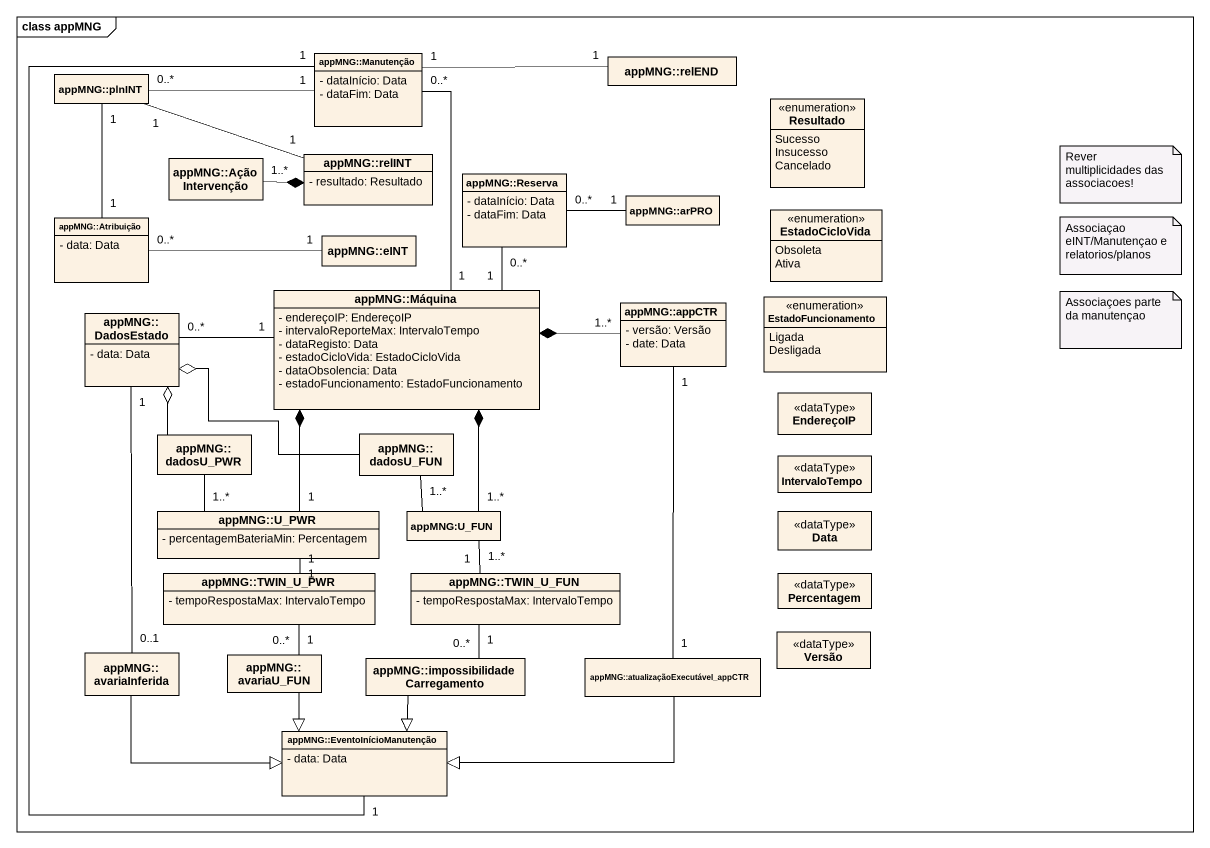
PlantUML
@startuml
mainframe class appMNG
hide circle
hide empty members
skinparam classAttributeIconSize 0
class "appMNG::Manutenção" as appMNG_Manutenção {
  - dataInício: Data
  - dataFim: Data
}
class "appMNG::relEND" as appMNG_relEND
class "appMNG::plnINT" as appMNG_plnINT
enum Resultado {
  Sucesso
  Insucesso
  Cancelado
}
class "appMNG::AçãoIntervenção" as appMNG_AçãoIntervenção
class "appMNG::relINT" as appMNG_relINT {
  - resultado: Resultado
}
class "appMNG::Reserva" as appMNG_Reserva {
  - dataInício: Data
  - dataFim: Data
}
class "appMNG::arPRO" as appMNG_arPRO
enum EstadoCicloVida {
  Obsoleta
  Ativa
}
class "appMNG::Atribuição" as appMNG_Atribuição {
  - data: Data
}
class "appMNG::eINT" as appMNG_eINT
class "appMNG::Máquina" as appMNG_Máquina {
  - endereçoIP: EndereçoIP
  - intervaloReporteMax: IntervaloTempo
  - dataRegisto: Data
  - estadoCicloVida: EstadoCicloVida
  - dataObsolencia: Data
  - estadoFuncionamento: EstadoFuncionamento
}
class "appMNG::appCTR" as appMNG_appCTR {
  - versão: Versão
  - date: Data
}
enum EstadoFuncionamento {
  Ligada
  Desligada
}
class "appMNG::DadosEstado" as appMNG_DadosEstado {
  - data: Data
}
class EndereçoIP <<dataType>>
class "appMNG::dadosU_PWR" as appMNG_dadosU_PWR
class "appMNG::dadosU_FUN" as appMNG_dadosU_FUN
class IntervaloTempo <<dataType>>
class "appMNG::U_PWR" as appMNG_U_PWR {
  - percentagemBateriaMin: Percentagem
}
class "appMNG:U_FUN" as appMNG_U_FUN
class Data <<dataType>>
class "appMNG::TWIN_U_PWR" as appMNG_TWIN_U_PWR {
  - tempoRespostaMax: IntervaloTempo
}
class "appMNG::TWIN_U_FUN" as appMNG_TWIN_U_FUN {
  - tempoRespostaMax: IntervaloTempo
}
class Percentagem <<dataType>>
class Versão <<dataType>>
class "appMNG::avariaInferida" as appMNG_avariaInferida
class "appMNG::avariaU_FUN" as appMNG_avariaU_FUN
class "appMNG::impossibilidadeCarregamento" as appMNG_impossibilidadeCarreg
class "appMNG::atualizaçãoExecutável_appCTR" as appMNG_atualizaçãoExecutável
class "appMNG::EventoInícioManutenção" as appMNG_EventoInícioManutençã {
  - data: Data
}
appMNG_Manutenção "1" -right- "1" appMNG_relEND
appMNG_Manutenção "1" -left- "0..*" appMNG_plnINT
appMNG_Manutenção "0..*" -- "1" appMNG_Máquina
appMNG_plnINT "1" -right- "1" appMNG_relINT
appMNG_plnINT "1" -- "1" appMNG_Atribuição
appMNG_AçãoIntervenção "1..*" -right-* appMNG_relINT
appMNG_Reserva "0..*" -- "1" appMNG_Máquina
appMNG_arPRO "1" -left- "0..*" appMNG_Reserva
appMNG_Atribuição "0..*" -right- "1" appMNG_eINT
appMNG_appCTR "1..*" -left-* appMNG_Máquina
appMNG_appCTR "1" -- "1" appMNG_atualizaçãoExecutável
appMNG_DadosEstado "0..*" -right- "1" appMNG_Máquina
appMNG_DadosEstado "1" -- "0..1" appMNG_avariaInferida
appMNG_dadosU_PWR -up-o appMNG_DadosEstado
appMNG_dadosU_PWR -- "1..*" appMNG_U_PWR
appMNG_dadosU_FUN -left-o appMNG_DadosEstado
appMNG_dadosU_FUN "1..*" -- appMNG_U_FUN
appMNG_U_PWR "1" -up-* appMNG_Máquina
appMNG_U_PWR "1" -- "1" appMNG_TWIN_U_PWR
appMNG_U_FUN "1..*" -up-* appMNG_Máquina
appMNG_U_FUN "1..*" -- "1" appMNG_TWIN_U_FUN
appMNG_TWIN_U_PWR "1" -- "0..*" appMNG_avariaU_FUN
appMNG_TWIN_U_FUN "1" -- "0..*" appMNG_impossibilidadeCarreg
appMNG_avariaInferida -right-|> appMNG_EventoInícioManutençã
appMNG_avariaU_FUN --|> appMNG_EventoInícioManutençã
appMNG_impossibilidadeCarreg --|> appMNG_EventoInícioManutençã
appMNG_atualizaçãoExecutável -left-|> appMNG_EventoInícioManutençã
appMNG_EventoInícioManutençã "1" -up- "1" appMNG_Manutenção
note as N1
  Rever multiplicidades das associacoes!
end note
note as N2
  Associaçao eINT/Manutençao e relatorios/planos
end note
note as N3
  Associaçoes parte da manutençao
end note
@enduml
